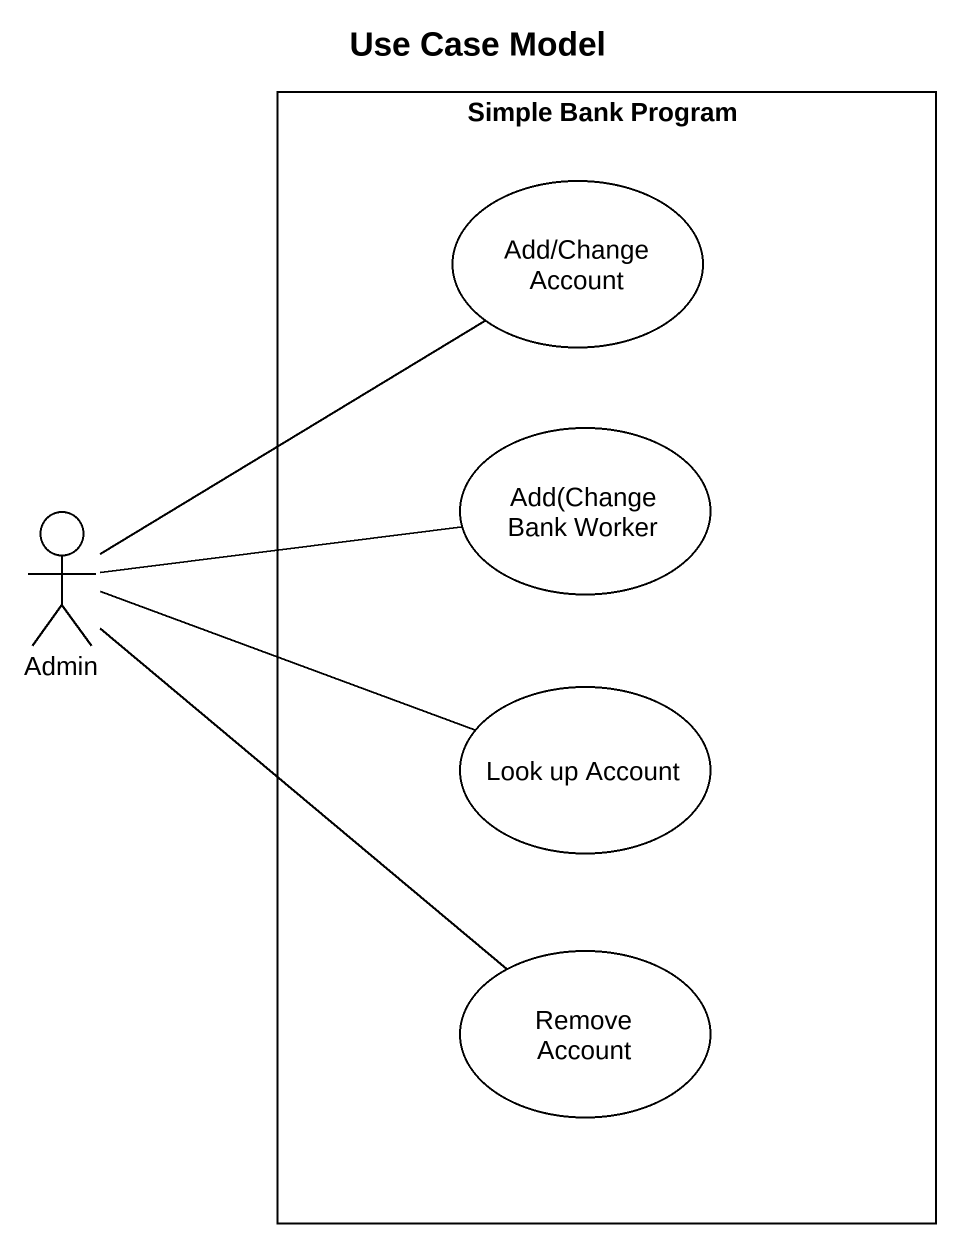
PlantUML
@startuml
title Use Case Model
rectangle "Simple Bank Program" as Simple_Bank_Program {
  usecase "Add/Change Account" as Add_Change_Account
  usecase "Add(Change Bank Worker" as Add_Change_Bank_Worker
  usecase "Look up Account" as Look_up_Account
  usecase "Remove Account" as Remove_Account
}
actor Admin
Admin -up- Add_Change_Account
Admin -right- Add_Change_Bank_Worker
Admin -right- Look_up_Account
Admin -- Remove_Account
@enduml
